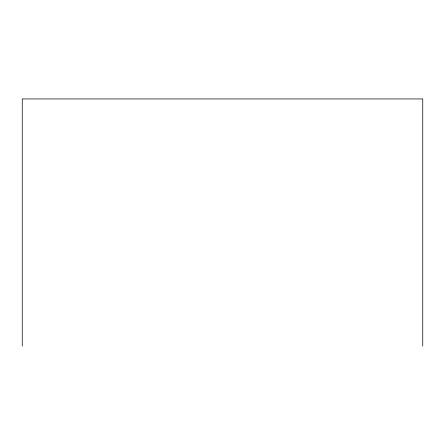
<?xml version="1.0" encoding="UTF-8"?>
<svg xmlns="http://www.w3.org/2000/svg" width="445" height="445" viewBox="0 0 445 445"><rect width="100%" height="100%" fill="white"/><g stroke="black" fill="none" stroke-linecap="round" stroke-linejoin="round"><path stroke-width="0.67" d="M422.75 346.06L422.75 98.94L22.25 98.94L22.25 346.06"/></g></svg>
